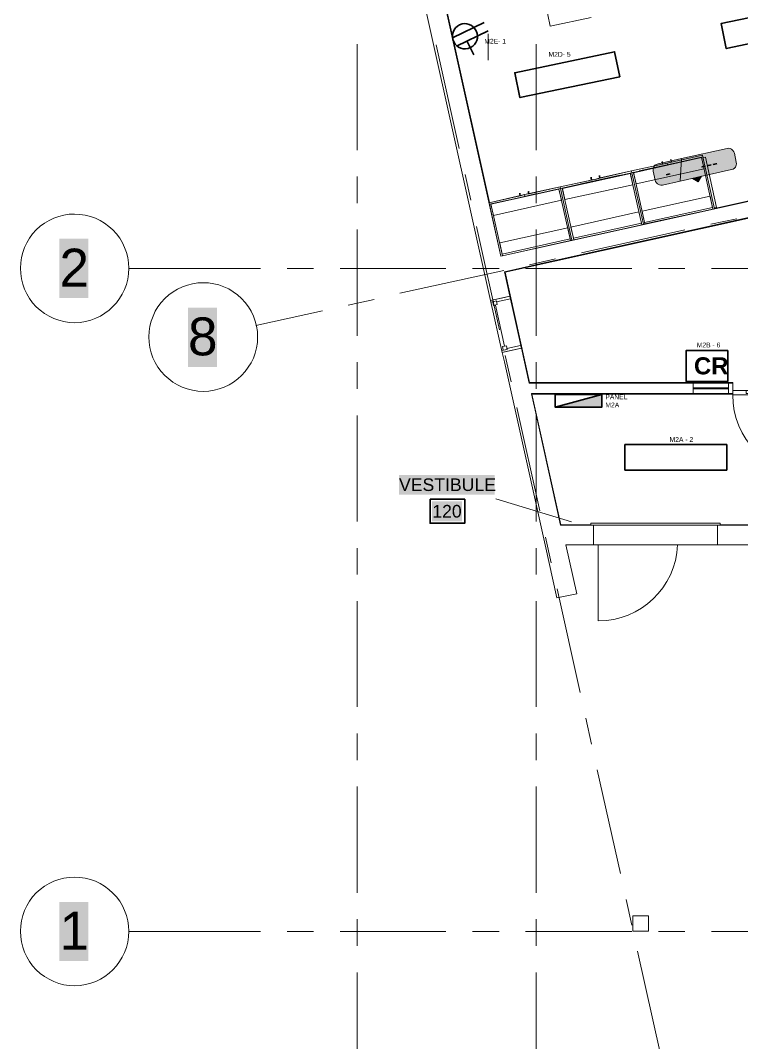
# Model space of a CAD drawing. Header units: millimetres. Extents: x 0.9 to 36.3, y 0.7 to 23.3.
# Drawn here: x 13.559 to 16.954, y 5.587 to 10.402 of the extents above; entities that cross this region are included whole.
import ezdxf

# ---------------------------------------------------------------- set-up
doc = ezdxf.new("R2010")
doc.units = ezdxf.units.MM
for name, color, linetype in [('PDF2_Geometry', 7, 'Continuous'), ('PDF2_Text', 7, 'Continuous'), ('PDF_Text', 7, 'Continuous')]:
    doc.layers.add(name, color=color, linetype=linetype)
for name, color, linetype, true_color in [('PDF2_Solid Fills', 7, 'Continuous', 0x7f7f7f), ('PDF_Geometry', 7, 'Continuous', 0x777777), ('PDF_Solid Fills', 7, 'Continuous', 0xffffff)]:
    doc.layers.add(name, color=color, linetype=linetype, true_color=true_color)
doc.styles.add('PDF Arial', font='arial.ttf')
doc.styles.add('PDF ArialRoundedMT Bold', font='arialbd.ttf')

msp = doc.modelspace()

# ---------------------------------------------------------------- hatches: boundary and pattern name
at = {"layer": 'PDF2_Solid Fills', "transparency": 33554559}
msp.add_hatch(color=256, dxfattribs=at).paths.add_polyline_path([(16.0768, 8.5825), (16.2968, 8.5808), (16.2968, 8.6392), (16.2918, 8.6392)])
at = {"layer": 'PDF_Solid Fills', "transparency": 33554559}
for color, points in [(256, [(16.6677, 9.6463), (16.681, 9.6496), (16.6893, 9.6513), (16.7027, 9.6546), (16.711, 9.6563), (16.7177, 9.6579), (16.726, 9.6596), (16.7393, 9.6629), (16.7477, 9.6646), (16.7543, 9.6663), (16.7627, 9.6679), (16.776, 9.6713), (16.7843, 9.6729), (16.791, 9.6746), (16.7993, 9.6763), (16.8126, 9.6796), (16.821, 9.6813), (16.8276, 9.6829), (16.836, 9.6846), (16.8493, 9.6879), (16.8576, 9.6896), (16.8643, 9.6913), (16.8726, 9.6929), (16.886, 9.6963), (16.8943, 9.6979), (16.9143, 9.7029), (16.9176, 9.7046), (16.926, 9.7129), (16.9276, 9.7163), (16.9293, 9.7213), (16.931, 9.7346), (16.9293, 9.7346), (16.9293, 9.7429), (16.9276, 9.7429), (16.9276, 9.7513), (16.926, 9.7513), (16.926, 9.7596), (16.9243, 9.7596), (16.9243, 9.7679), (16.9226, 9.7679), (16.9226, 9.7763), (16.921, 9.7763), (16.921, 9.7796), (16.9193, 9.7796), (16.9193, 9.7829), (16.9176, 9.7829), (16.9176, 9.7863), (16.9076, 9.7963), (16.901, 9.7996), (16.886, 9.7996), (16.8793, 9.7979), (16.871, 9.7963), (16.8643, 9.7946), (16.8476, 9.7913), (16.841, 9.7896), (16.8326, 9.7879), (16.826, 9.7863), (16.8093, 9.7829), (16.8026, 9.7813), (16.7943, 9.7796), (16.7877, 9.7779), (16.771, 9.7746), (16.7643, 9.7729), (16.756, 9.7713), (16.7493, 9.7696), (16.7327, 9.7663), (16.726, 9.7646), (16.7177, 9.7629), (16.711, 9.7613), (16.6943, 9.7579), (16.6877, 9.7563), (16.671, 9.7529), (16.6693, 9.7163), (16.6677, 9.6813)]), (256, [(16.5377, 9.6913), (16.5393, 9.6913), (16.5393, 9.6846), (16.541, 9.6846), (16.541, 9.6779), (16.5427, 9.6779), (16.5427, 9.6713), (16.5443, 9.6713), (16.5443, 9.6646), (16.546, 9.6646), (16.546, 9.6579), (16.5477, 9.6579), (16.5477, 9.6496), (16.5493, 9.6496), (16.5493, 9.6429), (16.551, 9.6429), (16.5543, 9.6396), (16.5543, 9.6363), (16.556, 9.6363), (16.5593, 9.6329), (16.5643, 9.6313), (16.5677, 9.6296), (16.5743, 9.6279), (16.5827, 9.6263), (16.5827, 9.6279), (16.5993, 9.6313), (16.606, 9.6329), (16.6143, 9.6346), (16.621, 9.6363), (16.6293, 9.6379), (16.636, 9.6396), (16.6443, 9.6413), (16.651, 9.6429), (16.6593, 9.6446), (16.666, 9.6463), (16.671, 9.7513), (16.6643, 9.7513), (16.6577, 9.7496), (16.6493, 9.7479), (16.6427, 9.7463), (16.6343, 9.7446), (16.621, 9.7413), (16.6127, 9.7396), (16.606, 9.7379), (16.5977, 9.7363), (16.5843, 9.7329), (16.576, 9.7313), (16.5693, 9.7296), (16.561, 9.7279), (16.5577, 9.7263), (16.5527, 9.7246), (16.546, 9.7213), (16.5443, 9.7179), (16.541, 9.7146), (16.5377, 9.7013)]), (7, [(16.7643, 9.6663), (16.766, 9.6679), (16.7593, 9.6679), (16.7527, 9.6663), (16.7443, 9.6646), (16.731, 9.6613), (16.7227, 9.6596), (16.7293, 9.6563), (16.731, 9.6546), (16.7343, 9.6529), (16.736, 9.6513), (16.7427, 9.6479), (16.7443, 9.6463), (16.751, 9.6429), (16.751, 9.6446), (16.7527, 9.6479), (16.7543, 9.6496), (16.7577, 9.6563), (16.7593, 9.6579), (16.761, 9.6613), (16.7627, 9.6629)])]:
    msp.add_hatch(color=color, dxfattribs=at).paths.add_polyline_path(points)

# ---------------------------------------------------------------- linework, layer by layer
at = {"layer": 'PDF2_Geometry', "lineweight": 35}
for points in [[(17.352, 10.3678), (16.8822, 10.2692), (16.8576, 10.3866), (17.3273, 10.4852)], [(16.381, 10.1366), (15.9112, 10.038), (15.8866, 10.1554), (16.3563, 10.254)], [(16.8896, 8.8467), (16.8896, 8.7017), (16.6929, 8.7017), (16.6929, 8.8467)], [(16.2968, 8.5808), (16.0768, 8.5808), (16.0768, 8.6392), (16.2968, 8.6392)], [(16.2968, 8.6392), (16.0768, 8.5808), (16.2968, 8.5808)], [(16.885, 8.2836), (16.405, 8.2836), (16.405, 8.4036), (16.885, 8.4036)]]:
    msp.add_lwpolyline(points, close=True, dxfattribs=at)
for points in [[(15.742, 10.3918), (15.5933, 10.3203)], [(15.7608, 10.3527), (15.6121, 10.2812)], [(15.6934, 10.239), (15.6616, 10.3051)]]:
    msp.add_lwpolyline(points, dxfattribs=at)
msp.add_arc((15.6527, 10.3269), 0.0597, 115.4402, 205.9196, dxfattribs=at)
for points in [[(15.7056, 10.3521), (15.6912, 10.3821), (15.6571, 10.3953), (15.627, 10.3809)], [(15.6783, 10.2743), (15.7084, 10.2887), (15.7201, 10.3221), (15.7056, 10.3521)], [(15.599, 10.3008), (15.6134, 10.2708), (15.6483, 10.2598), (15.6783, 10.2743)]]:
    msp.add_open_spline(points, degree=3, dxfattribs=at)
at = {"layer": 'PDF_Geometry', "lineweight": 9}
for points in [[(15.2427, 11.8978), (15.766, 9.5429), (15.2444, 11.8978), (15.2444, 11.8962), (17.2526, 12.3428), (17.8309, 9.7396), (17.8326, 9.7396), (17.2526, 12.3445), (17.2543, 12.3462), (17.8343, 9.7379)], [(15.7677, 9.5446), (15.2444, 11.8962), (15.2444, 11.8978), (15.766, 9.5429), (15.9127, 9.5763)], [(15.761, 10.2143), (15.761, 10.3393)], [(15.1444, 9.7913), (15.1444, 10.2896)], [(15.6244, 9.7979), (15.516, 10.2862)], [(15.9877, 9.7913), (15.9877, 10.2896)], [(16.8276, 9.5163), (17.431, 9.6513), (17.431, 9.6496), (17.4326, 9.6496), (17.4326, 9.6479), (15.821, 9.2913), (17.4326, 9.6496), (16.8276, 9.5146), (16.826, 9.5196), (16.836, 9.5213), (16.7843, 9.7579), (16.7743, 9.7563), (16.7727, 9.7596), (16.771, 9.7663), (16.6243, 9.7346)], [(16.2893, 9.6596), (16.436, 9.6929), (16.5827, 9.7246), (16.581, 9.7329), (16.5793, 9.7363), (16.5793, 9.7346), (16.581, 9.7329), (16.5827, 9.7246)], [(16.766, 9.7563), (16.446, 9.6846), (16.766, 9.7563)], [(16.446, 9.6846), (16.766, 9.7563)], [(16.6543, 9.7329), (16.4727, 9.6929)], [(16.5843, 9.7246), (16.6043, 9.7296), (16.606, 9.7213), (16.7727, 9.7596), (16.771, 9.7663), (16.6043, 9.7296), (16.6227, 9.7346)], [(16.431, 9.6813), (16.111, 9.6113), (16.431, 9.6813)], [(16.111, 9.6096), (16.431, 9.6813)], [(16.2493, 9.6513), (16.2677, 9.6546), (16.2693, 9.6479), (16.4377, 9.6846), (16.436, 9.6929), (16.2677, 9.6546), (16.2877, 9.6596)], [(15.1444, 9.5413), (15.1444, 9.6663)], [(15.6794, 9.5546), (15.6527, 9.6763)], [(15.9544, 9.5846), (16.101, 9.6179), (16.2477, 9.6496)], [(15.9877, 9.5413), (15.9877, 9.6663)], [(16.381, 9.6729), (16.1977, 9.6313)], [(16.0943, 9.6079), (15.7744, 9.5363), (16.0943, 9.6079)], [(15.7744, 9.5363), (16.0943, 9.6063)], [(15.9843, 9.5846), (15.8327, 9.5496)], [(15.9144, 9.5763), (15.9327, 9.5813), (15.9344, 9.5729), (16.1027, 9.6096), (16.101, 9.6179), (15.9327, 9.5813), (15.9527, 9.5846)], [(15.8377, 9.218), (17.4476, 9.5763), (17.4493, 9.5746), (15.8394, 9.218), (15.956, 8.693)], [(15.9177, 8.8563), (15.8377, 9.218), (15.8377, 9.2163), (17.4493, 9.5746), (17.4493, 9.5729), (15.841, 9.2163), (15.956, 8.6963), (16.9126, 8.6963), (16.9126, 8.6946), (16.9126, 8.693), (15.9544, 8.693), (15.9544, 8.6946), (16.9126, 8.6946), (15.956, 8.6946), (15.8394, 9.218)], [(16.8093, 9.4413), (16.9326, 9.4679)], [(15.1444, 8.9163), (15.1444, 9.4163)], [(15.8144, 8.9446), (15.706, 9.4313)], [(15.9877, 8.9163), (15.9877, 9.4163)], [(16.201, 9.3063), (16.6877, 9.4146)], [(15.821, 9.2913), (15.821, 9.2913)], [(15.821, 9.2913), (15.821, 9.2913)], [(15.8227, 9.2913), (15.8227, 9.2913)], [(15.956, 9.2513), (16.0777, 9.278)], [(14.0694, 9.233), (14.6894, 9.233)], [(14.8144, 9.233), (14.9394, 9.233)], [(15.0644, 9.233), (15.5627, 9.233)], [(15.346, 9.1163), (15.8344, 9.2246)], [(15.6877, 9.233), (15.8127, 9.233)], [(15.9377, 9.233), (16.4377, 9.233)], [(16.5627, 9.233), (16.6877, 9.233)], [(16.8126, 9.233), (17.3126, 9.233)], [(15.1027, 9.0613), (15.2244, 9.088)], [(14.6677, 8.9646), (14.9811, 9.0346)], [(15.8694, 8.6996), (15.841, 8.823)], [(15.1444, 8.6663), (15.1444, 8.7913)], [(15.9877, 8.6663), (15.9877, 8.7913)], [(16.726, 8.693), (16.726, 8.6713), (16.8926, 8.6713), (16.8926, 8.693)], [(16.8926, 8.6446), (16.8926, 8.6663), (16.726, 8.6663), (16.726, 8.6446)], [(15.966, 8.643), (16.1043, 8.0263), (15.966, 8.6446), (16.9126, 8.6446), (16.9126, 8.643), (15.966, 8.643), (16.9126, 8.643)], [(15.966, 8.6446), (16.1027, 8.0247), (16.2443, 8.0247), (16.2443, 8.033), (16.8543, 8.033), (16.8543, 8.0247), (16.2443, 8.0247), (16.2443, 8.033), (16.8543, 8.033), (16.8543, 8.0247), (17.2026, 8.0247)], [(17.2876, 8.638), (16.9126, 8.638), (16.9126, 8.6413), (15.9677, 8.6413), (16.1043, 8.0263), (16.2443, 8.0263)], [(16.8543, 8.0263), (17.3176, 8.0263), (17.3193, 8.0263), (17.3193, 8.6446), (17.3193, 8.0247)], [(16.9126, 8.658), (17.2876, 8.658)], [(16.0043, 8.0913), (15.896, 8.578)], [(15.1444, 8.0413), (15.1444, 8.5413)], [(15.9877, 8.0413), (15.9877, 8.5413)], [(16.1043, 8.0263), (16.1043, 8.0263)], [(16.1043, 8.0263), (16.2443, 8.0263), (16.1043, 8.0263)], [(16.2577, 8.0247), (16.841, 8.0247)], [(16.841, 7.9313), (16.841, 8.0247), (16.841, 7.9313), (16.6743, 7.9313)], [(16.8543, 8.0263), (17.3193, 8.0263), (16.8543, 8.0263)], [(16.0577, 7.8463), (16.031, 7.968)], [(15.1444, 7.7913), (15.1444, 7.9163)], [(15.9877, 7.7913), (15.9877, 7.9163)], [(16.841, 7.9313), (16.2577, 7.9313), (16.841, 7.9313)], [(16.1943, 7.2364), (16.086, 7.7247)], [(15.1444, 7.168), (15.1444, 7.6664)], [(15.9877, 7.168), (15.9877, 7.6664)], [(16.2477, 6.993), (16.221, 7.1147)], [(15.1444, 6.9181), (15.1444, 7.043)], [(15.9877, 6.9181), (15.9877, 7.043)], [(16.3843, 6.3831), (16.2743, 6.8714)], [(15.1444, 6.2931), (15.1444, 6.7931)], [(15.9877, 6.2931), (15.9877, 6.7931)], [(16.4377, 6.1398), (16.411, 6.2614)], [(15.1444, 6.0431), (15.1444, 6.1681)], [(15.9877, 6.0431), (15.9877, 6.1681)], [(14.0694, 6.1098), (14.6894, 6.1098)], [(14.8144, 6.1098), (14.9394, 6.1098)], [(15.0644, 6.1098), (15.5627, 6.1098)], [(15.6877, 6.1098), (15.8127, 6.1098)], [(15.9377, 6.1098), (16.4377, 6.1098)], [(16.5627, 6.1098), (16.6877, 6.1098)], [(16.8126, 6.1098), (17.3126, 6.1098)], [(16.6093, 5.3714), (16.4643, 6.0181)], [(15.1444, 5.4181), (15.1444, 5.9181)], [(15.9877, 5.4181), (15.9877, 5.9181)]]:
    msp.add_lwpolyline(points, dxfattribs=at)
at = {"layer": 'PDF_Geometry', "lineweight": 18}
for points in [[(17.4326, 9.6446), (17.4476, 9.5763), (16.0527, 9.2663), (15.8377, 9.218), (15.8627, 9.103), (15.8377, 9.0963), (15.7727, 9.083), (15.1311, 11.9678), (15.2227, 11.9878), (15.741, 12.1045), (15.761, 12.0145), (15.2427, 11.8978), (15.821, 9.2913), (17.4326, 9.6479)], [(16.8926, 8.693), (16.9126, 8.693), (16.9126, 8.6446), (16.8926, 8.6446)], [(16.516, 6.1114), (16.516, 6.1847), (16.4427, 6.1847), (16.4427, 6.1114)]]:
    msp.add_lwpolyline(points, close=True, dxfattribs=at)
at = {"layer": 'PDF_Geometry', "color": 8, "lineweight": 9, "true_color": 0x7f7f7f}
msp.add_lwpolyline([(16.246, 10.4162), (16.0527, 10.3746), (16.031, 10.4812)], dxfattribs=at)
at = {"layer": 'PDF_Geometry', "color": 7, "lineweight": 18}
for points in [[(16.886, 9.7979), (16.671, 9.7513), (16.666, 9.6446), (16.9076, 9.6996), (16.9143, 9.7013), (16.921, 9.7063), (16.926, 9.7113), (16.9293, 9.7196), (16.931, 9.7263), (16.9293, 9.7346), (16.921, 9.7763), (16.9176, 9.7829), (16.9126, 9.7896), (16.9076, 9.7946), (16.901, 9.7979), (16.8926, 9.7996)], [(16.666, 9.6446), (16.671, 9.7513), (16.561, 9.7263), (16.5527, 9.7229), (16.546, 9.7196), (16.541, 9.7129), (16.5393, 9.7063), (16.5377, 9.6996), (16.5377, 9.6913), (16.5477, 9.6496), (16.5493, 9.6429), (16.5543, 9.6363), (16.5593, 9.6313), (16.5677, 9.6279), (16.5743, 9.6263), (16.5827, 9.6263)], [(16.7493, 9.6413), (16.766, 9.6679), (16.7227, 9.6579)]]:
    msp.add_lwpolyline(points, close=True, dxfattribs=at)
at = {"layer": 'PDF_Geometry', "lineweight": 9}
for points in [[(16.4377, 9.6846), (16.606, 9.7213), (16.6043, 9.7296), (16.436, 9.6929)], [(16.4577, 9.6313), (16.7777, 9.7029), (16.766, 9.7563), (16.446, 9.6846)], [(16.5827, 9.7329), (16.586, 9.7263), (16.5827, 9.7329), (16.5827, 9.7363), (16.5827, 9.7379), (16.5827, 9.7363)], [(16.6227, 9.7329), (16.621, 9.7413), (16.6193, 9.7446), (16.6193, 9.7463), (16.6193, 9.7446), (16.621, 9.7413)], [(16.6227, 9.7429), (16.626, 9.7346), (16.6227, 9.7429), (16.6227, 9.7446), (16.6227, 9.7463)], [(16.8193, 9.5129), (16.8276, 9.5146), (16.7727, 9.7596), (16.766, 9.7579)], [(16.1227, 9.5579), (16.4427, 9.6279), (16.431, 9.6813), (16.111, 9.6096)], [(16.4843, 9.4396), (16.4927, 9.4413), (16.4377, 9.6846), (16.4293, 9.6829)], [(16.446, 9.6863), (16.4377, 9.6846), (16.4927, 9.4413), (16.4993, 9.4429)], [(16.1027, 9.6096), (16.2693, 9.6479), (16.2677, 9.6546), (16.101, 9.6179)], [(16.246, 9.6496), (16.2443, 9.6579), (16.2443, 9.6613), (16.2443, 9.6629), (16.2443, 9.6613), (16.2443, 9.6579)], [(16.2477, 9.6596), (16.2493, 9.6513), (16.2477, 9.6596), (16.2477, 9.6613), (16.2477, 9.6629)], [(16.286, 9.6596), (16.2843, 9.6679), (16.2843, 9.6696), (16.2843, 9.6713), (16.2843, 9.6679)], [(16.2877, 9.6679), (16.2893, 9.6596), (16.2877, 9.6679), (16.2877, 9.6696), (16.2877, 9.6713)], [(15.7677, 9.5363), (15.9344, 9.5729), (15.9327, 9.5813), (15.766, 9.5429)], [(15.786, 9.4829), (16.106, 9.5546), (16.0943, 9.6063), (15.7744, 9.5363)], [(15.911, 9.5763), (15.9094, 9.5846), (15.9094, 9.5863), (15.9094, 9.5879), (15.9094, 9.5846)], [(15.9127, 9.5846), (15.9144, 9.5763), (15.9127, 9.5846), (15.9127, 9.5863), (15.9127, 9.5879)], [(15.951, 9.5846), (15.9494, 9.5929), (15.9494, 9.5946), (15.9494, 9.5963), (15.9494, 9.5929)], [(15.9527, 9.5929), (15.9544, 9.5846), (15.9527, 9.5929), (15.9527, 9.5963), (15.9527, 9.5979), (15.9527, 9.5963)], [(16.1493, 9.3646), (16.156, 9.3663), (16.1027, 9.6096), (16.0943, 9.6079)], [(16.1093, 9.6113), (16.1027, 9.6096), (16.156, 9.3663), (16.1643, 9.368)], [(15.7744, 9.5379), (15.7677, 9.5363), (15.821, 9.2913), (15.8294, 9.293)], [(16.4977, 9.4496), (16.8176, 9.5213), (16.806, 9.5746), (16.486, 9.5029)], [(16.1627, 9.3763), (16.4827, 9.4463), (16.471, 9.4996), (16.151, 9.4279)], [(16.8193, 9.5129), (16.8176, 9.5213), (16.4977, 9.4496), (16.4993, 9.4429)], [(16.4843, 9.4396), (16.4827, 9.4463), (16.1627, 9.3763), (16.1643, 9.368)], [(15.8277, 9.3013), (16.1477, 9.373), (16.136, 9.4246), (15.816, 9.3546)], [(16.1493, 9.3646), (16.1477, 9.373), (15.8277, 9.3013), (15.8294, 9.293)], [(15.9177, 8.858), (15.8277, 8.838), (15.7727, 9.083), (15.8627, 9.103)], [(16.2577, 8.0247), (16.2577, 7.9313)], [(16.2677, 8.033), (16.831, 8.033)], [(16.831, 7.9313), (16.2677, 7.9313)]]:
    msp.add_lwpolyline(points, close=True, dxfattribs=at)
for points in [[(13.8144, 9.4896, 0.416667), (13.5594, 9.2346, 0.415306), (13.8144, 8.978, 0.412859), (14.0694, 9.2346, 0.414218)], [(14.4194, 9.1663, 0.416667), (14.1644, 8.9113, 0.415306), (14.4194, 8.6546, 0.413961), (14.6761, 8.9113, 0.415306)], [(13.8144, 6.3664, 0.416667), (13.5594, 6.1114, 0.415306), (13.8144, 5.8548, 0.412859), (14.0694, 6.1114, 0.414218)]]:
    msp.add_lwpolyline(points, format="xyb", close=True, dxfattribs=at)
at = {"layer": 'PDF_Geometry', "lineweight": 13}
for points in [[(15.7727, 9.083), (15.7744, 9.0746), (15.801, 9.0813), (15.801, 9.0763), (15.866, 9.0896), (15.8627, 9.103)], [(15.8377, 8.868), (15.796, 9.0613)], [(15.8277, 8.838), (15.826, 8.8463), (15.851, 8.8513), (15.8494, 8.8563), (15.9144, 8.8713), (15.9177, 8.858)], [(16.841, 7.9763), (16.841, 7.9813)]]:
    msp.add_lwpolyline(points, dxfattribs=at)
for points in [[(15.786, 9.0596), (15.8044, 9.063), (15.801, 9.0813), (15.7827, 9.0763)], [(15.8294, 8.8663), (15.8477, 8.8696), (15.851, 8.8513), (15.8327, 8.848)], [(16.8926, 8.6713), (16.8926, 8.6663), (16.726, 8.6663), (16.726, 8.6713)], [(16.9126, 8.638), (16.9126, 8.658), (16.976, 8.658), (16.976, 8.6446), (17.226, 8.6446), (17.226, 8.658), (17.2876, 8.658), (17.2876, 8.638)]]:
    msp.add_lwpolyline(points, close=True, dxfattribs=at)
at = {"layer": 'PDF_Geometry', "lineweight": 18}
for points in [[(16.2443, 8.0247), (16.1027, 8.0247), (15.966, 8.6446), (16.726, 8.6446), (16.726, 8.693), (15.9544, 8.693), (15.9177, 8.858), (15.8377, 8.8413), (15.8277, 8.838), (15.8377, 8.793), (16.0293, 7.9313), (16.0843, 7.6814), (16.1793, 7.7014), (16.1277, 7.9313), (16.2793, 7.9313)], [(16.8543, 8.0247), (17.3193, 8.0247), (17.3193, 8.6446), (17.2876, 8.6446), (17.2876, 8.693), (17.4426, 8.693), (17.4426, 8.6446), (17.4126, 8.6446), (17.4126, 8.0247), (17.4126, 7.683), (17.3193, 7.683), (17.3193, 7.9313), (16.841, 7.9313), (16.841, 8.0247)], [(16.6543, 7.9313), (16.6743, 7.9313)]]:
    msp.add_lwpolyline(points, dxfattribs=at)
at = {"layer": 'PDF_Geometry', "lineweight": 9}
for points in [[(17.2876, 8.6446), (17.2876, 8.263, -0.413987), (16.9126, 8.638)], [(16.2793, 7.9313), (16.2793, 7.573, 0.403926), (16.6527, 7.9313)]]:
    msp.add_lwpolyline(points, format="xyb", dxfattribs=at)
at = {"layer": 'PDF_Geometry', "color": 7, "lineweight": 35}
msp.add_lwpolyline([(15.4877, 8.1463), (15.651, 8.1463), (15.651, 8.033), (15.4877, 8.033)], close=True, dxfattribs=at)
at = {"layer": 'PDF_Geometry', "color": 7, "lineweight": 18}
msp.add_lwpolyline([(16.1543, 8.0397), (15.7977, 8.148)], dxfattribs=at)
at = {"layer": 'PDF_Solid Fills', "lineweight": 9, "transparency": 33554559}
for points in [[(13.7428, 9.0946), (13.8794, 9.0946), (13.7428, 9.373), (13.8794, 9.373)], [(14.3477, 8.7696), (14.4844, 8.7696), (14.3477, 9.048), (14.4844, 9.048)], [(13.7428, 5.9714), (13.8794, 5.9714), (13.7428, 6.2497), (13.8794, 6.2497)]]:
    msp.add_solid(points, dxfattribs=at)
at = {"layer": 'PDF_Solid Fills', "lineweight": 35, "transparency": 33554559}
for points in [[(15.341, 8.168), (15.7927, 8.168), (15.341, 8.2613), (15.7927, 8.2613)], [(15.4977, 8.043), (15.6377, 8.043), (15.4977, 8.1363), (15.6377, 8.1363)]]:
    msp.add_solid(points, dxfattribs=at)

# ---------------------------------------------------------------- texts
at = {"layer": 'PDF2_Text', "insert": (16.7304, 8.7742), "char_height": 0.08049, "attachment_point": 4, "style": 'PDF ArialRoundedMT Bold'}
msp.add_mtext('CR', dxfattribs=at)
at = {"layer": 'PDF_Text', "attachment_point": 4, "style": 'PDF Arial'}
for s, insert, char_height in [('M2E- 1', (15.7432, 10.3036), 0.02276), ('M2D- 5', (16.0455, 10.2419), 0.02276), ('M2B - 6', (16.7433, 8.8728), 0.02276), ('PANEL\\PM2A', (16.3132, 8.6093), 0.02276), ('M2A - 2', (16.6154, 8.4278), 0.02276), ('VESTIBULE', (15.3417, 8.2145), 0.05939), ('120', (15.4983, 8.0895), 0.05939)]:
    msp.add_mtext(s, dxfattribs=dict(at, insert=insert, char_height=char_height))
for s, insert, char_height, rotation in [('---', (16.7603, 9.7172), 0.05939, 12.1484), ('-', (16.5936, 9.6805), 0.0594, 12.497)]:
    msp.add_mtext(s, dxfattribs=dict(at, insert=insert, char_height=char_height, rotation=rotation))
at = {"layer": 'PDF_Text', "color": 8, "true_color": 0x777777, "char_height": 0.1787, "attachment_point": 4, "style": 'PDF Arial'}
for s, insert in [('2', (13.7433, 9.2372)), ('8', (14.3483, 8.9122)), ('1', (13.7433, 6.1139))]:
    msp.add_mtext(s, dxfattribs=dict(at, insert=insert))

doc.saveas('drawing.dxf')
